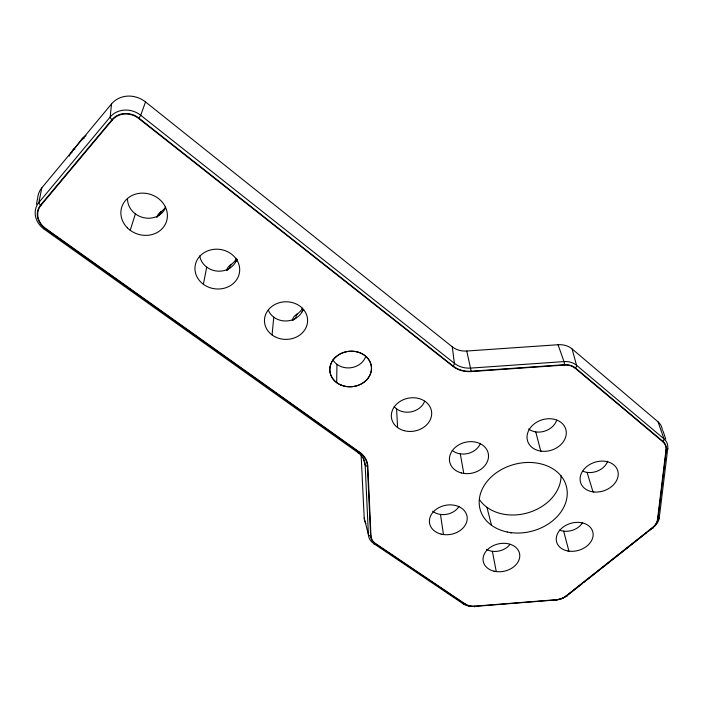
<?xml version="1.0" encoding="UTF-8"?>
<svg xmlns="http://www.w3.org/2000/svg" width="703" height="703" viewBox="0 0 703 703"><rect width="100%" height="100%" fill="white"/><g stroke="black" fill="none" stroke-linecap="round" stroke-linejoin="round"><path stroke-width="1.05" d="M361.157 455.562L364.207 517.997L368.407 534.711A16.977 13.137 -7.7 0 0 373.776 543.577L463.163 603.798A2.32 1.309 -57.6 0 0 465.087 603.921A13.972 10.317 -11.2 0 0 474.797 606.162L556.196 599.703A13.981 10.211 -14.5 0 0 566.082 595.916L652.446 527.584A14.596 10.826 -19.1 0 0 657.533 519.359L665.987 449.999A15.246 11.67 -21.5 0 0 662.701 441.677L575.168 368.231A15.879 12.918 -20.4 0 0 564.386 365.068L471.256 371.562L466.757 351.017A20.897 17.821 -16.4 0 1 452.284 346.825L145.53 101.944A24.596 22.329 28.6 0 0 111.531 103.921L41.802 187.868A23.937 20.712 23.3 0 0 37.619 199.415M336.684 382.643L336.948 364.347M474.797 606.162L474.683 606.9L474.455 606.408A16.257 12.013 -11.2 0 1 463.163 603.798M556.196 599.703L556.02 600.424L555.651 599.967M272.061 334.962L273.775 317.185M111.531 103.921L110.151 117.076L38.893 202.473A21.529 18.515 22.5 0 0 44.28 229.266L45.554 228.378A18.515 15.914 22.4 0 1 40.941 205.355A3.093 1.239 38.6 0 1 38.893 202.473L41.802 187.868M648.21 531.424L653.324 527.382A16.986 12.601 -19.1 0 0 659.256 517.812L667.762 448.505A17.733 13.585 -21.5 0 0 663.957 438.813L658.017 421.782L572.066 348.908A20.589 16.907 -20.8 0 0 558.041 344.734L466.757 351.017M36.468 204.283L37.312 199.678M203.369 284.276L206.708 267.122M236.34 258.924L235.777 261.709M130.213 230.303L135.389 213.879M236.542 258.493A2.759 1.107 29.4 0 0 236.384 258.739A19.596 17.522 8.4 0 1 230.707 264.776L229.547 268.326A10.967 9.719 5.4 0 0 227.174 270.312M145.53 101.944L140.644 115.485L138.614 118.438A19.025 17.206 27.2 0 0 112.339 119.976L40.941 205.355M165.337 208.264L165.548 207.754A11.494 10.325 15.2 0 0 165.31 208.255A19.86 17.751 18.6 0 1 143.403 217.631A19.86 17.751 18.6 0 1 127.524 199.16M582.497 583.411L567.136 595.564A2.364 0.782 51.4 0 1 566.082 595.916M584.202 582.058L646.505 532.777M45.554 228.378L359.769 452.31A25.141 20.246 -5.6 0 1 367.818 466.186L370.973 535.941A14.587 11.283 -7.7 0 0 375.578 543.568L465.087 603.921M44.28 229.266L357.906 452.547A22.593 18.208 -5.6 0 1 365.156 465.008L368.407 534.711A2.417 1.564 -2.7 0 0 370.973 535.941M138.614 118.438L452.855 366.307A26.635 22.514 -16.2 0 0 471.256 371.562M558.041 344.734L564.008 361.597A2.619 0.545 86 0 1 564.386 365.068M662.999 430.904L665.767 439.129M587.075 472.39L593.016 491.889M572.066 348.908L576.565 365.296L663.957 438.813A2.504 1.529 -47.6 0 1 662.701 441.677M363.266 458.005L365.156 465.008A2.513 1.494 -2.7 0 0 367.818 466.186M563.639 531.152L568.929 551.161M535.739 431.897L540.783 451.115M486.924 507.285L491.511 525.29M492.372 551.301L496.265 571.583M460.307 453.883L463.778 473.427M440.491 514.455L443.461 534.552M452.284 346.825L454.384 363.337A2.636 1.195 -51.6 0 1 452.855 366.307M396.571 408.856L397.599 427.573M69.307 156.084A12.144 10.703 26.2 0 1 71.17 152.498L82.392 138.526A12.144 10.87 29.2 0 1 86.153 135.697M71.662 152.946A12.1 10.598 28.4 0 1 73.569 149.141A3.058 1.081 39.5 0 1 74.905 149.15M84.246 138.104A12.197 10.817 27 0 0 80.986 140.688L82.392 138.526A3.067 1.063 39.7 0 1 83.323 138.412M156.831 217.227A11.459 10.22 15.2 0 1 159.115 215.241L160.767 211.928A20.519 18.366 18.9 0 0 165.583 207.034M156.989 216.999A11.397 10.123 19 0 1 160.767 211.928A2.874 0.879 54.8 0 1 161.778 212.051M235.751 261.701A11.011 9.816 4.8 0 1 237.254 259.565M236.762 259.302A18.963 16.925 8.2 0 1 217.183 271.103A18.963 16.925 8.2 0 1 199.766 255.866M236.375 258.739A10.94 9.921 6.4 0 1 236.621 258.317M226.638 270.47A10.914 9.666 9.6 0 1 230.707 264.776M230.707 264.776A2.75 0.791 56.3 0 1 231.691 264.899M301.991 311.956A10.624 9.297 -3.1 0 1 303.714 309.733M303.046 309.68A18.26 16.046 -0.4 0 1 285.866 320.99A18.26 16.046 -0.4 0 1 268.335 310.164M292.29 320.331A10.527 9.183 1.8 0 1 296.508 314.496A18.867 16.617 -0.3 0 0 302.185 308.766A10.554 9.42 -2.4 0 1 302.51 308.23M302.185 308.766A2.654 1.09 31.1 0 1 302.598 308.327M293.336 320.234A10.589 9.209 -2.2 0 1 295.778 318.239L296.508 314.505A2.645 0.703 57.5 0 1 297.457 314.628M561.064 475.685A43.709 34.183 -15.1 0 1 528.234 512.707A43.709 34.183 -15.1 0 1 479.666 499.903M424.7 401.132A17.18 14.315 -10.5 0 1 410.851 411.888A17.18 14.315 -10.5 0 1 394.172 406.598M365.771 356.307A17.68 15.158 -6.5 0 1 350.375 367.801A17.68 15.158 -6.5 0 1 332.914 359.857M112.339 119.976A3.199 1.028 40.4 0 1 110.151 117.076A22.118 20.009 27.3 0 1 140.732 115.283L454.384 363.337A23.937 20.238 -16.2 0 0 470.931 368.082L564.008 361.597A18.471 15.035 -20.5 0 1 576.565 365.296A2.627 1.371 -48.8 0 1 575.168 368.231M359.769 452.31A2.54 1.098 -54.6 0 1 357.906 452.547M365.911 523.542A18.946 14.807 -7.7 0 1 364.207 517.997M375.578 543.568A2.417 1.169 -56.7 0 1 373.776 543.577M653.324 527.382A2.443 0.606 50.1 0 1 652.446 527.584M667.762 448.505A2.557 1.424 7.5 0 1 665.987 449.999M659.256 517.812A2.461 1.476 8.9 0 1 657.533 519.359M658.017 421.782A19.789 15.308 -21.8 0 1 662.367 430.236M565.15 596.935A16.266 11.881 -14.5 0 1 556.899 599.826M556.706 420.192A16.934 13.603 -17.9 0 1 544.684 431.159A16.934 13.603 -17.9 0 1 528.621 428.988M480.457 443.338A16.74 13.515 -13.2 0 1 468.057 453.47A16.74 13.515 -13.2 0 1 452.249 450.386M459.05 506.292A16.169 12.663 -11 0 1 432.644 511.222M510.053 544.289A15.774 11.995 -12.9 0 1 486.45 549.351M510.58 532.391A15.774 11.995 -12.9 0 1 511.072 533.146M582.717 522.347A15.949 12.074 -16.4 0 1 559.579 530.062M607.726 461.186A16.538 12.839 -18.9 0 1 582.901 471.195M474.789 606.399L556.17 599.94A14.332 10.457 -14.5 0 0 566.302 596.065L652.656 527.742A14.956 11.09 -19.1 0 0 657.876 519.315L666.347 449.955A15.624 11.96 -21.5 0 0 662.982 441.431L575.449 367.959A16.274 13.243 -20.4 0 0 564.404 364.716L471.256 371.21A26.239 22.18 -16.2 0 1 453.136 366.035L138.895 118.095A19.491 17.628 27.2 0 0 111.97 119.677L40.572 205.074A18.972 16.31 22.4 0 0 45.3 228.668L359.514 452.539A24.763 19.948 -5.6 0 1 367.441 466.194L370.613 535.958A14.948 11.564 -7.7 0 0 375.332 543.77L464.841 604.097A14.324 10.571 -11.2 0 0 474.789 606.399M507.232 532.004A44.632 34.535 -14.9 0 0 566.759 487.996A44.632 34.535 -14.9 0 0 495.703 473.242A44.632 34.535 -14.9 0 0 507.232 532.004M403.882 430.614A20.282 16.731 -10.4 0 0 431.501 411.185A20.282 16.731 -10.4 0 0 399.163 402.011A20.282 16.731 -10.4 0 0 403.882 430.614M127.357 227.825A23.498 20.879 17.6 0 0 166.488 221.48A23.498 20.879 17.6 0 0 138.544 193.439A23.498 20.879 17.6 0 0 127.357 227.825M203.492 284.364A22.426 19.869 7.6 0 0 239.477 272.562A22.426 19.869 7.6 0 0 209.011 250.391A22.426 19.869 7.6 0 0 203.492 284.364M274.732 336.64A21.573 18.805 -0.7 0 0 307.598 321.043A21.573 18.805 -0.7 0 0 275.761 304.074A21.573 18.805 -0.7 0 0 274.732 336.64M341.878 385.402A20.879 17.751 -6.5 0 0 371.404 366.755A20.879 17.751 -6.5 0 0 338.653 354.83A20.879 17.751 -6.5 0 0 341.878 385.402M541.011 451.141A19.974 15.888 -17.7 0 0 565.774 429.225A19.974 15.888 -17.7 0 0 533.19 424.753A19.974 15.888 -17.7 0 0 541.011 451.141M461.309 472.926A19.737 15.782 -13.1 0 0 488.383 454.147A19.737 15.782 -13.1 0 0 457.205 445.869A19.737 15.782 -13.1 0 0 461.309 472.926M441.071 534.095A19.06 14.763 -11 0 0 467.064 516.433A19.06 14.763 -11 0 0 436.783 508.884A19.06 14.763 -11 0 0 441.071 534.095M493.963 571.161A18.586 13.972 -12.8 0 0 519.684 554.263A18.586 13.972 -12.8 0 0 490.562 547.171A18.586 13.972 -12.8 0 0 493.963 571.161M567.927 550.985A18.788 14.069 -16.2 0 0 592.945 532.496A18.788 14.069 -16.2 0 0 563.182 527.048A18.788 14.069 -16.2 0 0 567.927 550.985M593.807 491.968A19.499 14.974 -18.7 0 0 617.691 470.553A19.499 14.974 -18.7 0 0 585.977 467.24A19.499 14.974 -18.7 0 0 593.807 491.968M340.858 384.98A20.879 17.742 -6.5 0 0 371.465 367.704A20.879 17.742 -6.5 0 0 339.602 354.25A20.879 17.742 -6.5 0 0 340.858 384.98"/></g></svg>
